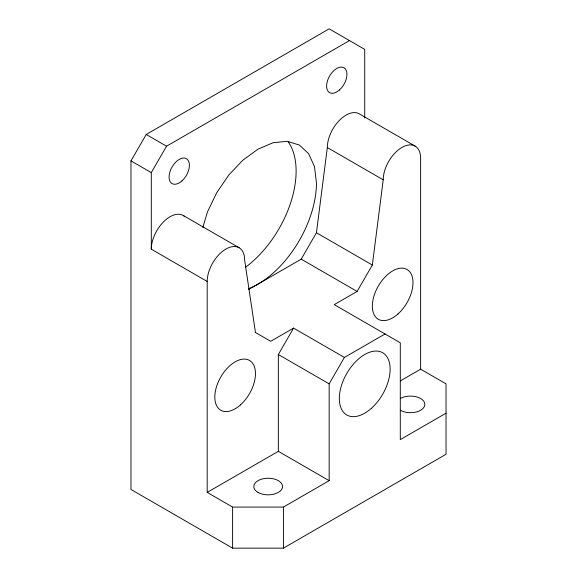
<?xml version="1.0" encoding="UTF-8"?>
<svg xmlns="http://www.w3.org/2000/svg" width="577" height="577" viewBox="0 0 577 577"><rect width="100%" height="100%" fill="white"/><g stroke="black" fill="none" stroke-linecap="round" stroke-linejoin="round"><path stroke-width="0.87" d="M248.752 289.445L301.201 259.16L316.448 232.755L327.325 147.546A26.448 15.269 -60 0 1 338.865 120.932A26.448 15.269 -60 0 1 359.247 113.842L415.144 146.118M446.028 413.19L400.294 439.595L400.294 342.774L334.234 304.634L357.105 291.435L372.345 265.031L383.222 179.822A26.448 15.269 -60 0 1 401.924 147.431A26.448 15.269 -60 0 1 420.626 158.228L420.626 369.186L446.028 383.849L446.028 454.265L283.415 548.15L232.603 548.15L130.972 489.469L130.972 160.875L146.212 134.47L329.157 28.85L364.722 49.384L364.722 117.845M202.808 227.547L207.403 212.098L216.685 192.761L228.788 175.047L242.888 160.168L258.013 149.14L273.137 142.707L287.231 141.307L299.333 145.043L308.623 153.662L314.458 166.565L316.448 182.88A82.648 47.718 -60 0 1 248.384 288.738M385.054 333.975L344.397 357.444L329.157 383.849L329.157 480.67L283.415 507.075L232.603 507.075L207.193 492.405L207.193 281.446L151.297 249.177L151.297 172.61L166.537 146.205L349.482 40.585M207.193 492.405L278.338 451.329L278.338 354.516L293.585 328.111L344.397 357.444M293.585 328.111L270.714 341.31L255.185 332.345M400.517 380.791L420.626 369.186M327.325 147.546L383.222 179.822M146.212 134.47L166.537 146.205M316.448 232.755L372.345 265.031M130.972 160.875L151.297 172.61M301.201 259.16L357.105 291.435M183.219 215.473L239.116 247.749M278.338 354.516L329.157 383.849M278.338 451.329L329.157 480.67M255.467 332.511L244.598 259.852A26.448 15.269 -60 0 0 225.895 249.055A26.448 15.269 -60 0 0 207.193 281.446M283.415 507.075L283.415 548.15M232.603 507.075L232.603 548.15M151.297 249.177A26.448 15.269 -60 0 1 163.753 221.626A26.448 15.269 -60 0 1 184.532 216.397M288.291 141.928A82.648 47.718 -60 0 1 245.672 267.115M400.294 398.519A14.375 8.302 0 0 1 420.626 398.519A14.375 8.302 0 0 1 420.626 410.254A14.375 8.302 0 0 1 400.294 410.254M240.407 404.953A28.749 16.596 -60 0 0 249.516 360.423A28.749 16.596 -60 0 0 215.51 390.579A28.749 16.596 -60 0 0 240.407 404.953M181.878 180.962A14.375 8.302 -60 0 0 186.429 158.697A14.375 8.302 -60 0 0 169.429 173.771A14.375 8.302 -60 0 0 181.878 180.962M339.406 90.012A14.375 8.302 -60 0 0 343.964 67.747A14.375 8.302 -60 0 0 326.957 82.821A14.375 8.302 -60 0 0 339.406 90.012M397.935 314.003A28.749 16.596 -60 0 0 407.045 269.473A28.749 16.596 -60 0 0 373.038 299.629A28.749 16.596 -60 0 0 397.935 314.003M371.299 408.393A35.933 20.743 -60 0 0 382.688 352.735A35.933 20.743 -60 0 0 340.185 390.427A35.933 20.743 -60 0 0 371.299 408.393M258.013 492.405A14.375 8.302 0 0 0 282.059 488.683A14.375 8.302 0 0 0 264.454 478.521A14.375 8.302 0 0 0 258.013 492.405"/></g></svg>
